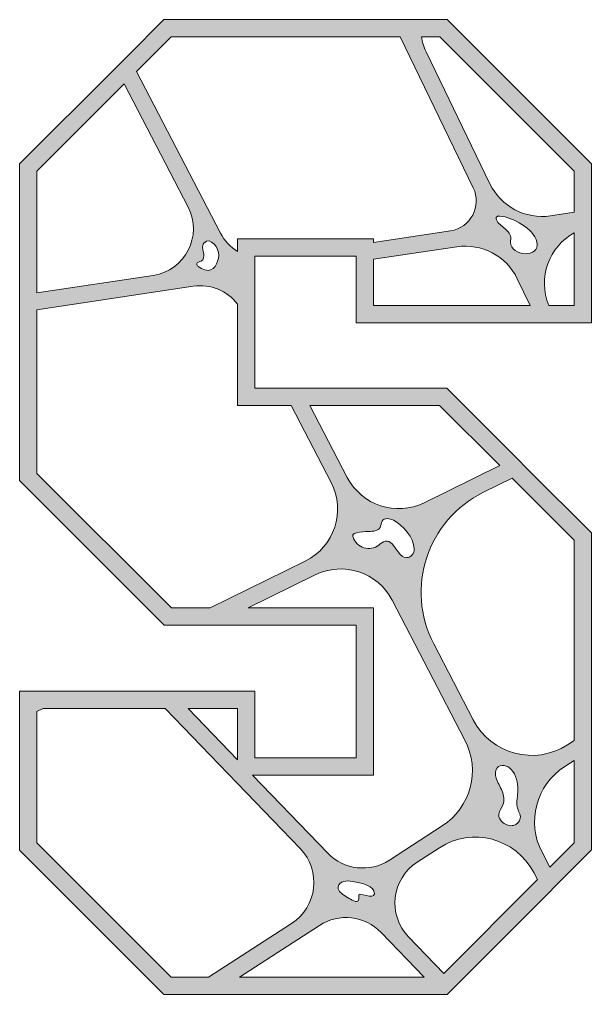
# Model space of a CAD drawing. Extents: x -1650 to 2650, y -4022 to 3022.
# Drawn here: x 550 to 810.2, y -1822.5 to -1379 of the extents above; entities that cross this region are included whole.
import ezdxf

# ---------------------------------------------------------------- set-up
doc = ezdxf.new("R2010")
doc.units = 0
doc.header["$MEASUREMENT"] = 0
doc.layers.add('Layer 1', color=7, linetype='Continuous')

msp = doc.modelspace()

# ---------------------------------------------------------------- hatches: boundary and pattern name
at = {"layer": 'Layer 1', "true_color": 0xffffff}
h = msp.add_hatch(color=7, dxfattribs=at)
h.dxf.hatch_style = 2
h.paths.add_polyline_path([(744.45, -1378.96), (732.94, -1378.96), (719.4, -1378.96), (615.72, -1378.96), (599.39, -1395.3), (593.74, -1400.94), (550, -1444.67), (550, -1504.45), (550, -1512.15), (550, -1588.69), (615.85, -1654.4), (620.77, -1654.4), (638.05, -1654.4), (703.09, -1654.4), (703.09, -1714.78), (657.08, -1714.78), (657.08, -1684.52), (621.51, -1684.52), (608.59, -1684.52), (576.7, -1684.52), (559.42, -1684.52), (550, -1684.52), (550, -1689.15), (550, -1697.63), (550, -1756.75), (615.72, -1822.47), (623.89, -1822.47), (637.89, -1822.47), (741.66, -1822.47), (744.46, -1822.47), (748.41, -1818.51), (789.34, -1777.53), (794.98, -1771.88), (810.17, -1756.68), (810.17, -1710.91), (810.17, -1701.84), (810.17, -1612.5), (781.58, -1583.94), (775.89, -1578.26), (744.32, -1546.71), (678.03, -1546.71), (669.46, -1546.71), (657.08, -1546.71), (657.08, -1522.88), (657.08, -1505.77), (657.08, -1491.12), (657.08, -1487.42), (657.08, -1486.65), (668.84, -1486.65), (703.09, -1486.65), (703.09, -1489.21), (703.09, -1516.9), (786.07, -1516.9), (794.53, -1516.9), (810.17, -1516.9), (810.17, -1473.19), (810.17, -1465.47), (810.17, -1444.67)])
edge = h.paths.add_edge_path()
edge.add_spline(control_points=[(557.86, -1447.93), (557.86, -1447.93), (597.54, -1408.25), (597.54, -1408.25), (597.54, -1408.25), (626.66, -1464.31), (626.66, -1464.31), (633.43, -1477.34), (625.36, -1493.16), (610.83, -1495.34), (610.83, -1495.34), (557.86, -1503.28), (557.86, -1503.28), (557.86, -1503.28), (557.86, -1447.93), (557.86, -1447.93)], knot_values=[0, 0, 0, 0, 1, 1, 1, 2, 2, 2, 3, 3, 3, 4, 4, 4, 5, 5, 5, 5], degree=3, periodic=1)
edge = h.paths.add_edge_path()
edge.add_spline(control_points=[(710.95, -1722.64), (710.95, -1722.64), (710.95, -1646.55), (710.95, -1646.55), (710.95, -1646.55), (654.05, -1646.55), (654.05, -1646.55), (654.05, -1646.55), (684.52, -1631.6), (684.52, -1631.6), (697.37, -1625.28), (712.92, -1630.39), (719.52, -1643.11), (719.52, -1643.11), (752.61, -1706.82), (752.61, -1706.82), (759.73, -1720.52), (755.27, -1737.39), (742.3, -1745.79), (742.3, -1745.79), (718.25, -1761.37), (718.25, -1761.37), (709.33, -1767.14), (697.57, -1765.79), (690.2, -1758.14), (690.2, -1758.14), (655.96, -1722.64), (655.96, -1722.64), (655.96, -1722.64), (710.95, -1722.64), (710.95, -1722.64)], knot_values=[0, 0, 0, 0, 1, 1, 1, 2, 2, 2, 3, 3, 3, 4, 4, 4, 5, 5, 5, 6, 6, 6, 7, 7, 7, 8, 8, 8, 9, 9, 9, 10, 10, 10, 10], degree=3, periodic=1)
edge = h.paths.add_edge_path()
edge.add_spline(control_points=[(701.62, -1613.5), (701.8, -1612.82), (702.61, -1612.55), (703.3, -1612.41), (705.16, -1612.05), (707.04, -1611.85), (708.92, -1611.81), (710.81, -1611.77), (713.09, -1611.69), (713.99, -1610.02), (714.48, -1609.12), (714.37, -1607.96), (714.93, -1607.1), (715.96, -1605.5), (718.4, -1605.87), (720.09, -1606.73), (724.33, -1608.89), (729.44, -1614.59), (729.52, -1619.7), (729.55, -1621.68), (728.36, -1623.68), (726.12, -1623.72), (722.91, -1623.78), (721.4, -1619.35), (719.46, -1617.42), (718.63, -1616.61), (717.48, -1616.01), (716.33, -1616.23), (715.19, -1616.44), (714.35, -1617.38), (713.41, -1618.07), (711.51, -1619.48), (708.94, -1619.93), (706.67, -1619.23), (704.41, -1618.54), (702.53, -1616.72), (701.74, -1614.48), (701.63, -1614.17), (701.54, -1613.83), (701.62, -1613.5)], knot_values=[0, 0, 0, 0, 1, 1, 1, 2, 2, 2, 3, 3, 3, 4, 4, 4, 5, 5, 5, 6, 6, 6, 7, 7, 7, 8, 8, 8, 9, 9, 9, 10, 10, 10, 11, 11, 11, 12, 12, 12, 13, 13, 13, 13], degree=3, periodic=1)
edge = h.paths.add_edge_path()
edge.add_spline(control_points=[(704.39, -1778.56), (704.39, -1779.15), (704.2, -1779.82), (703.66, -1780.08), (703.19, -1780.3), (702.61, -1780.11), (702.13, -1779.89), (700.09, -1779.01), (698.18, -1777.84), (696.48, -1776.42), (695.82, -1775.89), (695.18, -1775.27), (694.97, -1774.46), (694.65, -1773.22), (695.51, -1771.9), (696.66, -1771.32), (697.81, -1770.75), (699.16, -1770.76), (700.44, -1770.9), (703.04, -1771.17), (710.17, -1772.46), (711.22, -1775.34), (712.86, -1779.82), (705.93, -1776.73), (704.45, -1776.85), (704.29, -1777.45), (704.38, -1777.93), (704.39, -1778.56)], knot_values=[0, 0, 0, 0, 1, 1, 1, 2, 2, 2, 3, 3, 3, 4, 4, 4, 5, 5, 5, 6, 6, 6, 7, 7, 7, 8, 8, 8, 9, 9, 9, 9], degree=3, periodic=1)
h.paths.add_polyline_path([(649.22, -1692.38), (649.22, -1715.65), (626.78, -1692.38)])
edge = h.paths.add_edge_path()
edge.add_spline(control_points=[(618.97, -1814.61), (618.97, -1814.61), (557.86, -1753.5), (557.86, -1753.5), (557.86, -1753.5), (557.86, -1693.77), (557.86, -1693.77), (557.86, -1693.77), (560.69, -1692.38), (560.69, -1692.38), (560.69, -1692.38), (616.21, -1692.38), (616.21, -1692.38), (616.21, -1692.38), (677.68, -1756.12), (677.68, -1756.12), (687.37, -1766.18), (685.48, -1782.58), (673.76, -1790.17), (673.76, -1790.17), (636.02, -1814.61), (636.02, -1814.61), (636.02, -1814.61), (618.97, -1814.61), (618.97, -1814.61)], knot_values=[0, 0, 0, 0, 1, 1, 1, 2, 2, 2, 3, 3, 3, 4, 4, 4, 5, 5, 5, 6, 6, 6, 7, 7, 7, 8, 8, 8, 8], degree=3, periodic=1)
edge = h.paths.add_edge_path()
edge.add_spline(control_points=[(650.03, -1814.61), (650.03, -1814.61), (686.41, -1791.05), (686.41, -1791.05), (695.33, -1785.28), (707.09, -1786.63), (714.47, -1794.27), (714.47, -1794.27), (734.08, -1814.61), (734.08, -1814.61), (734.08, -1814.61), (650.03, -1814.61), (650.03, -1814.61)], knot_values=[0, 0, 0, 0, 1, 1, 1, 2, 2, 2, 3, 3, 3, 4, 4, 4, 4], degree=3, periodic=1)
edge = h.paths.add_edge_path()
edge.add_spline(control_points=[(742.96, -1812.85), (742.96, -1812.85), (726.98, -1796.29), (726.98, -1796.29), (717.29, -1786.23), (719.17, -1769.83), (730.9, -1762.24), (730.9, -1762.24), (741.01, -1755.7), (741.01, -1755.7), (755.85, -1746.09), (775.74, -1751.34), (783.89, -1767.04), (783.89, -1767.04), (785.54, -1770.22), (785.54, -1770.22), (785.54, -1770.22), (742.96, -1812.85), (742.96, -1812.85)], knot_values=[0, 0, 0, 0, 1, 1, 1, 2, 2, 2, 3, 3, 3, 4, 4, 4, 5, 5, 5, 6, 6, 6, 6], degree=3, periodic=1)
edge = h.paths.add_edge_path()
edge.add_spline(control_points=[(776.34, -1737.11), (776.67, -1738.95), (778.16, -1740.27), (777.74, -1742.32), (777.43, -1743.84), (776.21, -1745.14), (774.71, -1745.54), (773.08, -1745.97), (771.3, -1745.37), (769.98, -1744.32), (768.78, -1743.37), (767.84, -1741.92), (767.99, -1740.39), (768.14, -1738.84), (769.33, -1737.62), (769.91, -1736.17), (770.7, -1734.19), (770.28, -1731.91), (769.49, -1729.91), (768.69, -1727.92), (767.55, -1726.08), (766.88, -1724.04), (766.37, -1722.51), (766.19, -1720.67), (767.21, -1719.42), (767.98, -1718.48), (769.31, -1718.1), (770.52, -1718.31), (771.71, -1718.51), (772.79, -1719.21), (773.63, -1720.09), (775.98, -1722.55), (776.61, -1726.18), (776.67, -1729.58), (776.71, -1732.01), (775.91, -1734.73), (776.34, -1737.11)], knot_values=[0, 0, 0, 0, 1, 1, 1, 2, 2, 2, 3, 3, 3, 4, 4, 4, 5, 5, 5, 6, 6, 6, 7, 7, 7, 8, 8, 8, 9, 9, 9, 10, 10, 10, 11, 11, 11, 12, 12, 12, 12], degree=3, periodic=1)
edge = h.paths.add_edge_path()
edge.add_spline(control_points=[(802.31, -1753.43), (802.31, -1753.43), (791.19, -1764.57), (791.19, -1764.57), (791.19, -1764.57), (787.66, -1757.78), (787.66, -1757.78), (780.54, -1744.08), (785, -1727.21), (797.97, -1718.81), (797.97, -1718.81), (802.31, -1716), (802.31, -1716), (802.31, -1716), (802.31, -1753.43), (802.31, -1753.43)], knot_values=[0, 0, 0, 0, 1, 1, 1, 2, 2, 2, 3, 3, 3, 4, 4, 4, 5, 5, 5, 5], degree=3, periodic=1)
edge = h.paths.add_edge_path()
edge.add_spline(control_points=[(802.31, -1615.76), (802.31, -1615.76), (802.31, -1706.93), (802.31, -1706.93), (802.31, -1706.93), (799.26, -1708.9), (799.26, -1708.9), (784.42, -1718.51), (764.53, -1713.25), (756.38, -1697.56), (756.38, -1697.56), (738.38, -1662.91), (738.38, -1662.91), (725.27, -1637.66), (735.49, -1606.56), (761.03, -1594.03), (761.03, -1594.03), (774.13, -1587.6), (774.13, -1587.6), (774.13, -1587.6), (802.31, -1615.76), (802.31, -1615.76)], knot_values=[0, 0, 0, 0, 1, 1, 1, 2, 2, 2, 3, 3, 3, 4, 4, 4, 5, 5, 5, 6, 6, 6, 7, 7, 7, 7], degree=3, periodic=1)
edge = h.paths.add_edge_path()
edge.add_spline(control_points=[(741.07, -1554.57), (741.07, -1554.57), (768.43, -1581.91), (768.43, -1581.91), (768.43, -1581.91), (734.09, -1598.77), (734.09, -1598.77), (721.24, -1605.09), (705.69, -1599.97), (699.09, -1587.26), (699.09, -1587.26), (682.11, -1554.57), (682.11, -1554.57), (682.11, -1554.57), (741.07, -1554.57), (741.07, -1554.57)], knot_values=[0, 0, 0, 0, 1, 1, 1, 2, 2, 2, 3, 3, 3, 4, 4, 4, 5, 5, 5, 5], degree=3, periodic=1)
edge = h.paths.add_edge_path()
edge.add_spline(control_points=[(673.54, -1554.57), (673.54, -1554.57), (691.71, -1589.56), (691.71, -1589.56), (698.53, -1602.68), (693.21, -1618.84), (679.93, -1625.37), (679.93, -1625.37), (636.78, -1646.55), (636.78, -1646.55), (636.78, -1646.55), (619.1, -1646.55), (619.1, -1646.55), (619.1, -1646.55), (557.86, -1585.44), (557.86, -1585.44), (557.86, -1585.44), (557.86, -1510.97), (557.86, -1510.97), (557.86, -1510.97), (629.06, -1500.31), (629.06, -1500.31), (636.85, -1499.14), (644.54, -1502.36), (649.22, -1508.46), (649.22, -1508.46), (649.22, -1554.57), (649.22, -1554.57), (649.22, -1554.57), (673.54, -1554.57), (673.54, -1554.57)], knot_values=[0, 0, 0, 0, 1, 1, 1, 2, 2, 2, 3, 3, 3, 4, 4, 4, 5, 5, 5, 6, 6, 6, 7, 7, 7, 8, 8, 8, 9, 9, 9, 10, 10, 10, 10], degree=3, periodic=1)
edge = h.paths.add_edge_path()
edge.add_spline(control_points=[(633.78, -1485.48), (633.59, -1484.23), (633.11, -1482.98), (633.34, -1481.73), (633.41, -1481.35), (633.56, -1480.96), (633.83, -1480.66), (636.86, -1477.33), (640.91, -1483.32), (640.65, -1486.13), (640.33, -1489.63), (638.5, -1494.17), (634.34, -1492.86), (633.25, -1492.51), (632.22, -1491.98), (631.31, -1491.29), (630.97, -1491.03), (630.61, -1490.68), (630.62, -1490.25), (630.62, -1489.81), (631.01, -1489.46), (631.41, -1489.29), (631.81, -1489.12), (632.26, -1489.05), (632.64, -1488.84), (633.76, -1488.24), (633.98, -1486.73), (633.78, -1485.48)], knot_values=[0, 0, 0, 0, 1, 1, 1, 2, 2, 2, 3, 3, 3, 4, 4, 4, 5, 5, 5, 6, 6, 6, 7, 7, 7, 8, 8, 8, 9, 9, 9, 9], degree=3, periodic=1)
edge = h.paths.add_edge_path()
edge.add_spline(control_points=[(649.22, -1478.79), (649.22, -1478.79), (649.22, -1484.54), (649.22, -1484.54), (645.96, -1482.56), (643.22, -1479.69), (641.38, -1476.14), (641.38, -1476.14), (603.18, -1402.6), (603.18, -1402.6), (603.18, -1402.6), (618.97, -1386.82), (618.97, -1386.82), (618.97, -1386.82), (723.2, -1386.82), (723.2, -1386.82), (723.2, -1386.82), (756.38, -1455.47), (756.38, -1455.47), (760.42, -1463.83), (755.2, -1473.7), (746.02, -1475.09), (746.02, -1475.09), (710.95, -1480.34), (710.95, -1480.34), (710.95, -1480.34), (710.95, -1478.79), (710.95, -1478.79), (710.95, -1478.79), (649.22, -1478.79), (649.22, -1478.79)], knot_values=[0, 0, 0, 0, 1, 1, 1, 2, 2, 2, 3, 3, 3, 4, 4, 4, 5, 5, 5, 6, 6, 6, 7, 7, 7, 8, 8, 8, 9, 9, 9, 10, 10, 10, 10], degree=3, periodic=1)
edge = h.paths.add_edge_path()
edge.add_spline(control_points=[(710.95, -1509.04), (710.95, -1509.04), (710.95, -1488.04), (710.95, -1488.04), (710.95, -1488.04), (748.89, -1482.35), (748.89, -1482.35), (760.25, -1480.65), (771.4, -1486.53), (776.39, -1496.88), (776.39, -1496.88), (782.27, -1509.04), (782.27, -1509.04), (782.27, -1509.04), (710.95, -1509.04), (710.95, -1509.04)], knot_values=[0, 0, 0, 0, 1, 1, 1, 2, 2, 2, 3, 3, 3, 4, 4, 4, 5, 5, 5, 5], degree=3, periodic=1)
edge = h.paths.add_edge_path()
edge.add_spline(control_points=[(773.31, -1480.3), (773.31, -1479.76), (773.45, -1479.23), (773.48, -1478.68), (773.55, -1476.83), (772.17, -1475.24), (770.74, -1474.06), (769.31, -1472.86), (767.68, -1471.76), (766.92, -1470.06), (766.78, -1469.74), (766.67, -1469.38), (766.78, -1469.06), (767, -1468.42), (767.86, -1468.33), (768.54, -1468.39), (774.22, -1468.93), (783.89, -1473.94), (785.29, -1480.13), (787.05, -1487.84), (773.32, -1486.64), (773.31, -1480.3)], knot_values=[0, 0, 0, 0, 1, 1, 1, 2, 2, 2, 3, 3, 3, 4, 4, 4, 5, 5, 5, 6, 6, 6, 7, 7, 7, 7], degree=3, periodic=1)
edge = h.paths.add_edge_path()
edge.add_spline(control_points=[(802.31, -1509.04), (802.31, -1509.04), (790.78, -1509.04), (790.78, -1509.04), (785.47, -1496.38), (790.97, -1482.23), (802.31, -1475.99), (802.31, -1475.99), (802.31, -1509.04), (802.31, -1509.04)], knot_values=[0, 0, 0, 0, 1, 1, 1, 2, 2, 2, 3, 3, 3, 3], degree=3, periodic=1)
edge = h.paths.add_edge_path()
edge.add_spline(control_points=[(791.51, -1468.27), (780.15, -1469.97), (769, -1464.08), (763.99, -1453.74), (763.99, -1453.74), (734.94, -1393.61), (734.94, -1393.61), (733.86, -1391.38), (733.16, -1389.09), (732.81, -1386.82), (732.81, -1386.82), (741.2, -1386.82), (741.2, -1386.82), (741.2, -1386.82), (802.31, -1447.93), (802.31, -1447.93), (802.31, -1447.93), (802.31, -1466.65), (802.31, -1466.65), (802.31, -1466.65), (791.51, -1468.27), (791.51, -1468.27)], knot_values=[0, 0, 0, 0, 1, 1, 1, 2, 2, 2, 3, 3, 3, 4, 4, 4, 5, 5, 5, 6, 6, 6, 7, 7, 7, 7], degree=3, periodic=1)

# ---------------------------------------------------------------- linework, layer by layer
at = {"layer": 'Layer 1', "lineweight": 0}
for points in [[(744.45, -1378.96), (732.94, -1378.96), (719.4, -1378.96), (615.72, -1378.96), (599.39, -1395.3), (593.74, -1400.94), (550, -1444.67), (550, -1504.45), (550, -1512.15), (550, -1588.69), (615.85, -1654.4), (620.77, -1654.4), (638.05, -1654.4), (703.09, -1654.4), (703.09, -1714.78), (657.08, -1714.78), (657.08, -1684.52), (621.51, -1684.52), (608.59, -1684.52), (576.7, -1684.52), (559.42, -1684.52), (550, -1684.52), (550, -1689.15), (550, -1697.63), (550, -1756.75), (615.72, -1822.47), (623.89, -1822.47), (637.89, -1822.47), (741.66, -1822.47), (744.46, -1822.47), (748.41, -1818.51), (789.34, -1777.53), (794.98, -1771.88), (810.17, -1756.68), (810.17, -1710.91), (810.17, -1701.84), (810.17, -1612.5), (781.58, -1583.94), (775.89, -1578.26), (744.32, -1546.71), (678.03, -1546.71), (669.46, -1546.71), (657.08, -1546.71), (657.08, -1522.88), (657.08, -1505.77), (657.08, -1491.12), (657.08, -1487.42), (657.08, -1486.65), (668.84, -1486.65), (703.09, -1486.65), (703.09, -1489.21), (703.09, -1516.9), (786.07, -1516.9), (794.53, -1516.9), (810.17, -1516.9), (810.17, -1473.19), (810.17, -1465.47), (810.17, -1444.67), (744.45, -1378.96)], [(649.22, -1692.38), (649.22, -1715.65), (626.78, -1692.38), (649.22, -1692.38)]]:
    msp.add_lwpolyline(points, dxfattribs=at)
for points, knots in [([(649.22, -1478.79), (649.22, -1478.79), (649.22, -1484.54), (649.22, -1484.54), (645.96, -1482.56), (643.22, -1479.69), (641.38, -1476.14), (641.38, -1476.14), (603.18, -1402.6), (603.18, -1402.6), (603.18, -1402.6), (618.97, -1386.82), (618.97, -1386.82), (618.97, -1386.82), (723.2, -1386.82), (723.2, -1386.82), (723.2, -1386.82), (756.38, -1455.47), (756.38, -1455.47), (760.42, -1463.83), (755.2, -1473.7), (746.02, -1475.09), (746.02, -1475.09), (710.95, -1480.34), (710.95, -1480.34), (710.95, -1480.34), (710.95, -1478.79), (710.95, -1478.79), (710.95, -1478.79), (649.22, -1478.79), (649.22, -1478.79)], [0, 0, 0, 0, 1, 1, 1, 2, 2, 2, 3, 3, 3, 4, 4, 4, 5, 5, 5, 6, 6, 6, 7, 7, 7, 8, 8, 8, 9, 9, 9, 10, 10, 10, 10]), ([(791.51, -1468.27), (780.15, -1469.97), (769, -1464.08), (763.99, -1453.74), (763.99, -1453.74), (734.94, -1393.61), (734.94, -1393.61), (733.86, -1391.38), (733.16, -1389.09), (732.81, -1386.82), (732.81, -1386.82), (741.2, -1386.82), (741.2, -1386.82), (741.2, -1386.82), (802.31, -1447.93), (802.31, -1447.93), (802.31, -1447.93), (802.31, -1466.65), (802.31, -1466.65), (802.31, -1466.65), (791.51, -1468.27), (791.51, -1468.27)], [0, 0, 0, 0, 1, 1, 1, 2, 2, 2, 3, 3, 3, 4, 4, 4, 5, 5, 5, 6, 6, 6, 7, 7, 7, 7]), ([(557.86, -1447.93), (557.86, -1447.93), (597.54, -1408.25), (597.54, -1408.25), (597.54, -1408.25), (626.66, -1464.31), (626.66, -1464.31), (633.43, -1477.34), (625.36, -1493.16), (610.83, -1495.34), (610.83, -1495.34), (557.86, -1503.28), (557.86, -1503.28), (557.86, -1503.28), (557.86, -1447.93), (557.86, -1447.93)], [0, 0, 0, 0, 1, 1, 1, 2, 2, 2, 3, 3, 3, 4, 4, 4, 5, 5, 5, 5]), ([(773.31, -1480.3), (773.31, -1479.76), (773.45, -1479.23), (773.48, -1478.68), (773.55, -1476.83), (772.17, -1475.24), (770.74, -1474.06), (769.31, -1472.86), (767.68, -1471.76), (766.92, -1470.06), (766.78, -1469.74), (766.67, -1469.38), (766.78, -1469.06), (767, -1468.42), (767.86, -1468.33), (768.54, -1468.39), (774.22, -1468.93), (783.89, -1473.94), (785.29, -1480.13), (787.05, -1487.84), (773.32, -1486.64), (773.31, -1480.3)], [0, 0, 0, 0, 1, 1, 1, 2, 2, 2, 3, 3, 3, 4, 4, 4, 5, 5, 5, 6, 6, 6, 7, 7, 7, 7]), ([(802.31, -1509.04), (802.31, -1509.04), (790.78, -1509.04), (790.78, -1509.04), (785.47, -1496.38), (790.97, -1482.23), (802.31, -1475.99), (802.31, -1475.99), (802.31, -1509.04), (802.31, -1509.04)], [0, 0, 0, 0, 1, 1, 1, 2, 2, 2, 3, 3, 3, 3]), ([(633.78, -1485.48), (633.59, -1484.23), (633.11, -1482.98), (633.34, -1481.73), (633.41, -1481.35), (633.56, -1480.96), (633.83, -1480.66), (636.86, -1477.33), (640.91, -1483.32), (640.65, -1486.13), (640.33, -1489.63), (638.5, -1494.17), (634.34, -1492.86), (633.25, -1492.51), (632.22, -1491.98), (631.31, -1491.29), (630.97, -1491.03), (630.61, -1490.68), (630.62, -1490.25), (630.62, -1489.81), (631.01, -1489.46), (631.41, -1489.29), (631.81, -1489.12), (632.26, -1489.05), (632.64, -1488.84), (633.76, -1488.24), (633.98, -1486.73), (633.78, -1485.48)], [0, 0, 0, 0, 1, 1, 1, 2, 2, 2, 3, 3, 3, 4, 4, 4, 5, 5, 5, 6, 6, 6, 7, 7, 7, 8, 8, 8, 9, 9, 9, 9]), ([(710.95, -1509.04), (710.95, -1509.04), (710.95, -1488.04), (710.95, -1488.04), (710.95, -1488.04), (748.89, -1482.35), (748.89, -1482.35), (760.25, -1480.65), (771.4, -1486.53), (776.39, -1496.88), (776.39, -1496.88), (782.27, -1509.04), (782.27, -1509.04), (782.27, -1509.04), (710.95, -1509.04), (710.95, -1509.04)], [0, 0, 0, 0, 1, 1, 1, 2, 2, 2, 3, 3, 3, 4, 4, 4, 5, 5, 5, 5]), ([(673.54, -1554.57), (673.54, -1554.57), (691.71, -1589.56), (691.71, -1589.56), (698.53, -1602.68), (693.21, -1618.84), (679.93, -1625.37), (679.93, -1625.37), (636.78, -1646.55), (636.78, -1646.55), (636.78, -1646.55), (619.1, -1646.55), (619.1, -1646.55), (619.1, -1646.55), (557.86, -1585.44), (557.86, -1585.44), (557.86, -1585.44), (557.86, -1510.97), (557.86, -1510.97), (557.86, -1510.97), (629.06, -1500.31), (629.06, -1500.31), (636.85, -1499.14), (644.54, -1502.36), (649.22, -1508.46), (649.22, -1508.46), (649.22, -1554.57), (649.22, -1554.57), (649.22, -1554.57), (673.54, -1554.57), (673.54, -1554.57)], [0, 0, 0, 0, 1, 1, 1, 2, 2, 2, 3, 3, 3, 4, 4, 4, 5, 5, 5, 6, 6, 6, 7, 7, 7, 8, 8, 8, 9, 9, 9, 10, 10, 10, 10]), ([(741.07, -1554.57), (741.07, -1554.57), (768.43, -1581.91), (768.43, -1581.91), (768.43, -1581.91), (734.09, -1598.77), (734.09, -1598.77), (721.24, -1605.09), (705.69, -1599.97), (699.09, -1587.26), (699.09, -1587.26), (682.11, -1554.57), (682.11, -1554.57), (682.11, -1554.57), (741.07, -1554.57), (741.07, -1554.57)], [0, 0, 0, 0, 1, 1, 1, 2, 2, 2, 3, 3, 3, 4, 4, 4, 5, 5, 5, 5]), ([(802.31, -1615.76), (802.31, -1615.76), (802.31, -1706.93), (802.31, -1706.93), (802.31, -1706.93), (799.26, -1708.9), (799.26, -1708.9), (784.42, -1718.51), (764.53, -1713.25), (756.38, -1697.56), (756.38, -1697.56), (738.38, -1662.91), (738.38, -1662.91), (725.27, -1637.66), (735.49, -1606.56), (761.03, -1594.03), (761.03, -1594.03), (774.13, -1587.6), (774.13, -1587.6), (774.13, -1587.6), (802.31, -1615.76), (802.31, -1615.76)], [0, 0, 0, 0, 1, 1, 1, 2, 2, 2, 3, 3, 3, 4, 4, 4, 5, 5, 5, 6, 6, 6, 7, 7, 7, 7]), ([(701.62, -1613.5), (701.8, -1612.82), (702.61, -1612.55), (703.3, -1612.41), (705.16, -1612.05), (707.04, -1611.85), (708.92, -1611.81), (710.81, -1611.77), (713.09, -1611.69), (713.99, -1610.02), (714.48, -1609.12), (714.37, -1607.96), (714.93, -1607.1), (715.96, -1605.5), (718.4, -1605.87), (720.09, -1606.73), (724.33, -1608.89), (729.44, -1614.59), (729.52, -1619.7), (729.55, -1621.68), (728.36, -1623.68), (726.12, -1623.72), (722.91, -1623.78), (721.4, -1619.35), (719.46, -1617.42), (718.63, -1616.61), (717.48, -1616.01), (716.33, -1616.23), (715.19, -1616.44), (714.35, -1617.38), (713.41, -1618.07), (711.51, -1619.48), (708.94, -1619.93), (706.67, -1619.23), (704.41, -1618.54), (702.53, -1616.72), (701.74, -1614.48), (701.63, -1614.17), (701.54, -1613.83), (701.62, -1613.5)], [0, 0, 0, 0, 1, 1, 1, 2, 2, 2, 3, 3, 3, 4, 4, 4, 5, 5, 5, 6, 6, 6, 7, 7, 7, 8, 8, 8, 9, 9, 9, 10, 10, 10, 11, 11, 11, 12, 12, 12, 13, 13, 13, 13]), ([(710.95, -1722.64), (710.95, -1722.64), (710.95, -1646.55), (710.95, -1646.55), (710.95, -1646.55), (654.05, -1646.55), (654.05, -1646.55), (654.05, -1646.55), (684.52, -1631.6), (684.52, -1631.6), (697.37, -1625.28), (712.92, -1630.39), (719.52, -1643.11), (719.52, -1643.11), (752.61, -1706.82), (752.61, -1706.82), (759.73, -1720.52), (755.27, -1737.39), (742.3, -1745.79), (742.3, -1745.79), (718.25, -1761.37), (718.25, -1761.37), (709.33, -1767.14), (697.57, -1765.79), (690.2, -1758.14), (690.2, -1758.14), (655.96, -1722.64), (655.96, -1722.64), (655.96, -1722.64), (710.95, -1722.64), (710.95, -1722.64)], [0, 0, 0, 0, 1, 1, 1, 2, 2, 2, 3, 3, 3, 4, 4, 4, 5, 5, 5, 6, 6, 6, 7, 7, 7, 8, 8, 8, 9, 9, 9, 10, 10, 10, 10]), ([(618.97, -1814.61), (618.97, -1814.61), (557.86, -1753.5), (557.86, -1753.5), (557.86, -1753.5), (557.86, -1693.77), (557.86, -1693.77), (557.86, -1693.77), (560.69, -1692.38), (560.69, -1692.38), (560.69, -1692.38), (616.21, -1692.38), (616.21, -1692.38), (616.21, -1692.38), (677.68, -1756.12), (677.68, -1756.12), (687.37, -1766.18), (685.48, -1782.58), (673.76, -1790.17), (673.76, -1790.17), (636.02, -1814.61), (636.02, -1814.61), (636.02, -1814.61), (618.97, -1814.61), (618.97, -1814.61)], [0, 0, 0, 0, 1, 1, 1, 2, 2, 2, 3, 3, 3, 4, 4, 4, 5, 5, 5, 6, 6, 6, 7, 7, 7, 8, 8, 8, 8]), ([(802.31, -1753.43), (802.31, -1753.43), (791.19, -1764.57), (791.19, -1764.57), (791.19, -1764.57), (787.66, -1757.78), (787.66, -1757.78), (780.54, -1744.08), (785, -1727.21), (797.97, -1718.81), (797.97, -1718.81), (802.31, -1716), (802.31, -1716), (802.31, -1716), (802.31, -1753.43), (802.31, -1753.43)], [0, 0, 0, 0, 1, 1, 1, 2, 2, 2, 3, 3, 3, 4, 4, 4, 5, 5, 5, 5]), ([(776.34, -1737.11), (776.67, -1738.95), (778.16, -1740.27), (777.74, -1742.32), (777.43, -1743.84), (776.21, -1745.14), (774.71, -1745.54), (773.08, -1745.97), (771.3, -1745.37), (769.98, -1744.32), (768.78, -1743.37), (767.84, -1741.92), (767.99, -1740.39), (768.14, -1738.84), (769.33, -1737.62), (769.91, -1736.17), (770.7, -1734.19), (770.28, -1731.91), (769.49, -1729.91), (768.69, -1727.92), (767.55, -1726.08), (766.88, -1724.04), (766.37, -1722.51), (766.19, -1720.67), (767.21, -1719.42), (767.98, -1718.48), (769.31, -1718.1), (770.52, -1718.31), (771.71, -1718.51), (772.79, -1719.21), (773.63, -1720.09), (775.98, -1722.55), (776.61, -1726.18), (776.67, -1729.58), (776.71, -1732.01), (775.91, -1734.73), (776.34, -1737.11)], [0, 0, 0, 0, 1, 1, 1, 2, 2, 2, 3, 3, 3, 4, 4, 4, 5, 5, 5, 6, 6, 6, 7, 7, 7, 8, 8, 8, 9, 9, 9, 10, 10, 10, 11, 11, 11, 12, 12, 12, 12]), ([(742.96, -1812.85), (742.96, -1812.85), (726.98, -1796.29), (726.98, -1796.29), (717.29, -1786.23), (719.17, -1769.83), (730.9, -1762.24), (730.9, -1762.24), (741.01, -1755.7), (741.01, -1755.7), (755.85, -1746.09), (775.74, -1751.34), (783.89, -1767.04), (783.89, -1767.04), (785.54, -1770.22), (785.54, -1770.22), (785.54, -1770.22), (742.96, -1812.85), (742.96, -1812.85)], [0, 0, 0, 0, 1, 1, 1, 2, 2, 2, 3, 3, 3, 4, 4, 4, 5, 5, 5, 6, 6, 6, 6]), ([(704.39, -1778.56), (704.39, -1779.15), (704.2, -1779.82), (703.66, -1780.08), (703.19, -1780.3), (702.61, -1780.11), (702.13, -1779.89), (700.09, -1779.01), (698.18, -1777.84), (696.48, -1776.42), (695.82, -1775.89), (695.18, -1775.27), (694.97, -1774.46), (694.65, -1773.22), (695.51, -1771.9), (696.66, -1771.32), (697.81, -1770.75), (699.16, -1770.76), (700.44, -1770.9), (703.04, -1771.17), (710.17, -1772.46), (711.22, -1775.34), (712.86, -1779.82), (705.93, -1776.73), (704.45, -1776.85), (704.29, -1777.45), (704.38, -1777.93), (704.39, -1778.56)], [0, 0, 0, 0, 1, 1, 1, 2, 2, 2, 3, 3, 3, 4, 4, 4, 5, 5, 5, 6, 6, 6, 7, 7, 7, 8, 8, 8, 9, 9, 9, 9]), ([(650.03, -1814.61), (650.03, -1814.61), (686.41, -1791.05), (686.41, -1791.05), (695.33, -1785.28), (707.09, -1786.63), (714.47, -1794.27), (714.47, -1794.27), (734.08, -1814.61), (734.08, -1814.61), (734.08, -1814.61), (650.03, -1814.61), (650.03, -1814.61)], [0, 0, 0, 0, 1, 1, 1, 2, 2, 2, 3, 3, 3, 4, 4, 4, 4])]:
    msp.add_open_spline(points, degree=3, knots=knots, dxfattribs=at)

doc.saveas('drawing.dxf')
